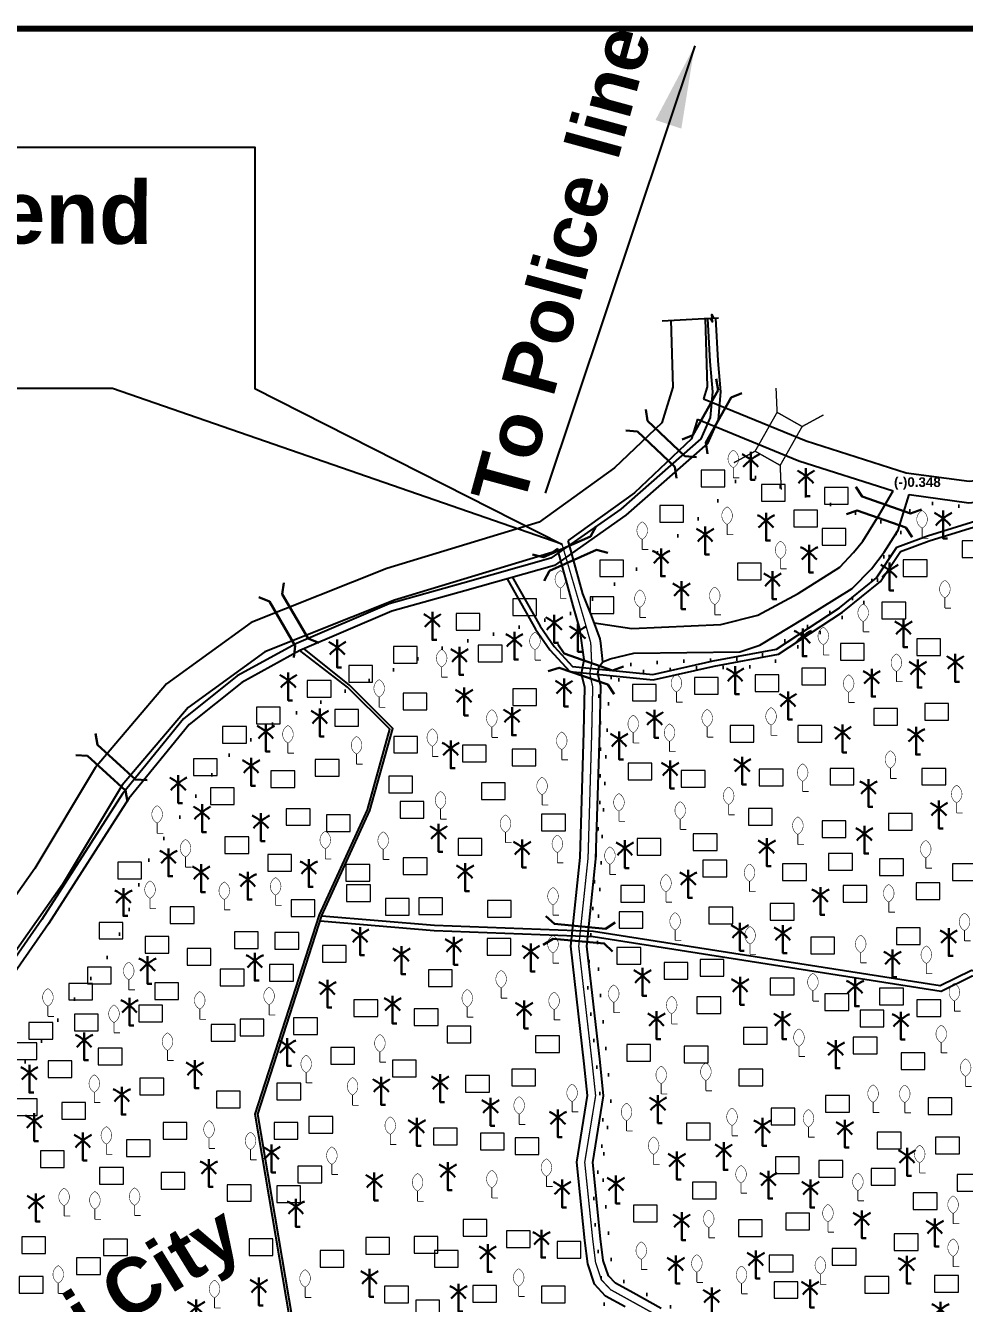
# Model space of a CAD drawing. Header units: millimetres. Extents: x 103 to 36356, y -175259 to -48.
# Drawn here: x 24330 to 25037, y -172633 to -171669 of the extents above; entities that cross this region are included whole.
import ezdxf

# ---------------------------------------------------------------- set-up
doc = ezdxf.new("R2010")
doc.units = ezdxf.units.MM
doc.header["$MEASUREMENT"] = 0
for name, pattern in [('CENTERX2', [4, 2.5, -0.5, 0.5, -0.5]), ('DOT2', [0.125, 0, -0.125]), ('PHANTOM2', [1.25, 0.625, -0.125, 0.125, -0.125, 0.125, -0.125])]:
    doc.linetypes.add(name, pattern=pattern)
for name, color, linetype in [('boundary', 7, 'Continuous'), ('Home Stead', 151, 'Continuous'), ('Khal', 4, 'Continuous'), ('TEXT', 5, 'Continuous'), ('Trees', 77, 'Continuous')]:
    doc.layers.add(name, color=color, linetype=linetype)
for name, color, linetype, lineweight in [('Bridge or Culvert', 7, 'Continuous', 25), ('Existing Str', 7, 'PHANTOM2', 35), ('HOUSE', 144, 'Continuous', 18), ('PUCCA ROAD', 1, 'Continuous', 30)]:
    doc.layers.add(name, color=color, linetype=linetype, lineweight=lineweight)
doc.styles.get("Standard").update_dxf_attribs({"font": 'arial.ttf'})
doc.styles.add('sum', font='arialbd.ttf')
doc.dimstyles.get("Standard").update_dxf_attribs({"dimtxt": 0.18, "dimasz": 0.18, "dimexe": 0.18, "dimexo": 0.0625, "dimgap": 0.09, "dimtad": 0, "dimtih": 1, "dimtoh": 1, "dimdec": 4, "dimzin": 0, "dimdsep": 46, "dimtxsty": 'Standard', "dimblk": 'DATUMBLANK', "dimcen": 0.09, "dimadec": 0, "dimazin": 0, "dimtfac": 1, "dimtdec": 4, "dimtofl": 0, "dimtmove": 0, "dimatfit": 3, "dimfxl": 1, "dimtolj": 1, "dimtzin": 0, "dimarcsym": 0})

# ---------------------------------------------------------------- blocks, each defined once
blk = doc.blocks.new('A$C7FEE66E4')
at = {"layer": 'Trees', "linetype": 'Continuous', "const_width": 0.000142}
blk.add_lwpolyline([(0, 0.00001, 0.606435), (0, 0.00493, 0.606435)], format="xyb", close=True, dxfattribs=at)
at = {"layer": 'Trees', "linetype": 'Continuous', "const_width": 0.000252}
for points in [[(0, 0.00001), (0, -0.00287)], [(0, -0.00287), (0.00172, -0.00287)]]:
    blk.add_lwpolyline(points, dxfattribs=at)
blk = doc.blocks.new('A$C01DB3217')
at = {"layer": 'Trees', "color": 1, "lineweight": 30}
blk.add_lwpolyline([(0, 0.0028), (0, -0.00714), (0.00154, -0.00714)], dxfattribs=at)
for centre, start, end in [((-0.01201, -0.01535), 41.2491, 62.6782), ((0.01201, -0.01535), 117.3218, 138.7509)]:
    blk.add_arc(centre, 0.01949, start, end, dxfattribs=at)
blk = doc.blocks.new('_DatumBlank')
at = {"color": 0, "linetype": 'ByBlock', "lineweight": -2}
for p, q in [((0, 0.577), (-1, 0)), ((0, -0.577), (0, 0.577)), ((-1, 0), (0, -0.577))]:
    blk.add_line(p, q, dxfattribs=at)
blk = doc.blocks.new('A$C3B865840')
at = {"layer": 'Bridge or Culvert', "color": 7, "linetype": 'Continuous', "lineweight": 30}
for points in [[(0, 43.6), (13.8, 33.1), (91.3, 33.3), (105, 44.2)], [(0.2, 0), (13.9, 10.6), (91.4, 10.9), (105.2, 0.2)]]:
    blk.add_lwpolyline(points, dxfattribs=at)
blk = doc.blocks.new('A$C583650EE')
at = {"layer": 'Existing Str', "linetype": 'Continuous', "const_width": 1.01}
for points in [[(-49.02, 19.18), (-33.51, 9.5), (0.16, 9.5), (15.67, 19.18)], [(-33.51, -12.21), (-33.51, 9.5)], [(0.16, -12.21), (0.16, 9.5)], [(-49.02, -21.89), (-33.51, -12.21), (0.16, -12.21), (15.67, -21.89)]]:
    blk.add_lwpolyline(points, dxfattribs=at)

msp = doc.modelspace()

# ---------------------------------------------------------------- linework, layer by layer
at = {"layer": 'boundary', "color": 0, "const_width": 4.59}
msp.add_lwpolyline([(22848.32, -171671.08), (27878.67, -171671.08), (27878.67, -175256.81), (22848.32, -175256.81), (22848.32, -171671.08)], dxfattribs=at)
at = {"layer": 'Home Stead', "color": 7, "linetype": 'DOT2', "lineweight": 50, "ltscale": 159.474072, "flags": 128}
for points in [[(24857.39, -173184.45), (24874.76, -173106.78), (24883.3, -173049.21), (24881.85, -173022.42), (24892.1, -172993.66), (24916.65, -172954.75), (24922.38, -172914.08), (24919.54, -172901.09), (24916.18, -172895.6), (24906.93, -172876.9), (24866.61, -172797.39), (24853.69, -172763.29), (24853.69, -172728.41), (24855.66, -172661.99), (24850.72, -172649.38), (24829.82, -172641.51), (24809.61, -172632.57), (24777.79, -172614.57), (24771.71, -172605.74), (24764.13, -172530.42), (24771.01, -172479.53), (24762.56, -172396.47), (24760.6, -172362.54), (24769.23, -172174.46), (24771.75, -172155.49), (24788.49, -172149.92), (24835.92, -172147.96), (24880.57, -172146.29), (24957.14, -172098.32), (24969.93, -172085.05), (24979.02, -172063.93), (24999.57, -172029.41), (25015.36, -172029.41), (25049.96, -172033.36), (25124.15, -172026.48), (25168.38, -172010.93), (25231.82, -171974.97), (25305.33, -171956.37), (25395.33, -171995.84), (25521.79, -172128.09), (25531.59, -172298.56), (25426.63, -172449.95), (25253.9, -172671.38), (25068.4, -173039.8), (25035.52, -173041.68), (24988.55, -173054.35), (24957.9, -173062.62), (24941.11, -173099.41), (24913.4, -173136.96), (24890.69, -173167.73), (24857.39, -173184.45)], [(24176.51, -174131.21), (24179.51, -173947.35), (24157.52, -173916.97), (24123.26, -173911.65), (24085.99, -173928.27), (24040.74, -173977.81), (24008.8, -174001.08), (23991.17, -174009.4), (23976.2, -174001.42), (23966.55, -173980.8), (23964.55, -173945.56), (23971.54, -173889.7), (24006.11, -173796.16), (24007.9, -173747.88), (23994.18, -173721.65), (23944.07, -173712.11), (23900.53, -173720.46), (23833.5, -173756.75), (23814.74, -173757.92), (23803.31, -173744.74), (23808.88, -173714.58), (23822.87, -173645.19), (23800.28, -173586.38), (23768.23, -173531.78), (23778.21, -173489.25), (23811.54, -173424.53), (23826.81, -173365.53), (23809.88, -173318.5), (23733.8, -173208.64), (23716.77, -173123.58), (23695.27, -173047.2), (23690.83, -172971.75), (23708.13, -172944.86), (23828.77, -172865.65), (23971.46, -172779.4), (24144.62, -172667.2), (24227.86, -172579.21), (24395.65, -172366.21), (24423.53, -172295.43), (24479.34, -172221.88), (24517.65, -172194.46), (24581.23, -172166.22), (24645.39, -172137.72), (24741.9, -172111.83), (24796.24, -172074.63), (24840.73, -172037.38), (24862.51, -172017.05), (24869.06, -172005.43), (24903.4, -172018.71), (24990.61, -172048.67), (24979.03, -172072.99), (24964.85, -172101.81), (24925.62, -172128.73), (24892.8, -172149.72), (24877.23, -172152.53), (24834.32, -172153.36), (24791.25, -172156.34), (24768.88, -172165.78), (24761.59, -172174.88), (24763.26, -172197.52), (24762.7, -172253.01), (24754.79, -172369.33), (24753.23, -172392.26), (24765.76, -172503.56), (24757.35, -172557.3), (24765.52, -172632.86), (24772.71, -172646.94), (24780.39, -172656.91), (24819.03, -172678), (24840.36, -172685.22), (24850.91, -172694.04), (24853.43, -172700), (24844.28, -172791.83), (24865.42, -172844.21), (24913.19, -172934.43), (24905.54, -172973.34), (24880.07, -173020.62), (24864.71, -173112.23), (24840.01, -173199.52), (24833.22, -173245.66), (24833.94, -173383.52), (24809.39, -173447.75), (24696.6, -173536.09), (24612.82, -173546.91), (24522.87, -173580.31), (24424.85, -173615.69), (24374.93, -173655.59), (24307.77, -173712.74), (24309.58, -173804.34), (24342.21, -173845.42), (24353.1, -173934.3), (24341.94, -173988.04), (24253.58, -174067.56), (24176.51, -174131.21)]]:
    msp.add_lwpolyline(points, dxfattribs=at)
at = {"layer": 'HOUSE'}
for points in [[(24838.85, -172016.79), (24856.79, -172016.79), (24856.79, -172004.24), (24838.85, -172004.24), (24838.85, -172016.79)], [(24884.3, -172027.67), (24902.23, -172027.67), (24902.23, -172015.12), (24884.3, -172015.12), (24884.3, -172027.67)], [(24931.92, -172029.83), (24949.85, -172029.83), (24949.85, -172017.28), (24931.92, -172017.28), (24931.92, -172029.83)], [(24807.68, -172043.44), (24825.61, -172043.44), (24825.61, -172030.88), (24807.68, -172030.88), (24807.68, -172043.44)], [(24908.76, -172047.02), (24926.69, -172047.02), (24926.69, -172034.47), (24908.76, -172034.47), (24908.76, -172047.02)], [(24930.12, -172060.7), (24948.05, -172060.7), (24948.05, -172048.15), (24930.12, -172048.15), (24930.12, -172060.7)], [(25035.66, -172070.13), (25053.59, -172070.13), (25053.59, -172057.58), (25035.66, -172057.58), (25035.66, -172070.13)], [(24762.51, -172084.51), (24780.44, -172084.51), (24780.44, -172071.96), (24762.51, -172071.96), (24762.51, -172084.51)], [(24866.27, -172086.98), (24884.2, -172086.98), (24884.2, -172074.42), (24866.27, -172074.42), (24866.27, -172086.98)], [(24991.34, -172084.48), (25009.27, -172084.48), (25009.27, -172071.93), (24991.34, -172071.93), (24991.34, -172084.48)], [(24696.84, -172113.91), (24714.78, -172113.91), (24714.78, -172101.36), (24696.84, -172101.36), (24696.84, -172113.91)], [(24755.26, -172112.2), (24773.19, -172112.2), (24773.19, -172099.65), (24755.26, -172099.65), (24755.26, -172112.2)], [(24975.21, -172116.22), (24993.14, -172116.22), (24993.14, -172103.66), (24975.21, -172103.66), (24975.21, -172116.22)], [(24654.21, -172124.99), (24672.14, -172124.99), (24672.14, -172112.43), (24654.21, -172112.43), (24654.21, -172124.99)], [(25001.52, -172143.88), (25019.46, -172143.88), (25019.46, -172131.33), (25001.52, -172131.33), (25001.52, -172143.88)], [(24606.88, -172149.7), (24624.81, -172149.7), (24624.81, -172137.15), (24606.88, -172137.15), (24606.88, -172149.7)], [(24670.83, -172148.85), (24688.77, -172148.85), (24688.77, -172136.3), (24670.83, -172136.3), (24670.83, -172148.85)], [(24943.87, -172147.54), (24961.8, -172147.54), (24961.8, -172134.99), (24943.87, -172134.99), (24943.87, -172147.54)], [(24573.19, -172164.19), (24591.12, -172164.19), (24591.12, -172151.64), (24573.19, -172151.64), (24573.19, -172164.19)], [(24833.89, -172173.05), (24851.82, -172173.05), (24851.82, -172160.5), (24833.89, -172160.5), (24833.89, -172173.05)], [(24879.53, -172171.17), (24897.46, -172171.17), (24897.46, -172158.62), (24879.53, -172158.62), (24879.53, -172171.17)], [(24914.72, -172166.22), (24932.65, -172166.22), (24932.65, -172153.67), (24914.72, -172153.67), (24914.72, -172166.22)], [(24541.93, -172175.45), (24559.86, -172175.45), (24559.86, -172162.9), (24541.93, -172162.9), (24541.93, -172175.45)], [(24696.84, -172181.66), (24714.78, -172181.66), (24714.78, -172169.11), (24696.84, -172169.11), (24696.84, -172181.66)], [(24787.15, -172178.31), (24805.08, -172178.31), (24805.08, -172165.76), (24787.15, -172165.76), (24787.15, -172178.31)], [(24614.13, -172185.07), (24632.06, -172185.07), (24632.06, -172172.51), (24614.13, -172172.51), (24614.13, -172185.07)], [(25007.57, -172192.79), (25025.5, -172192.79), (25025.5, -172180.23), (25007.57, -172180.23), (25007.57, -172192.79)], [(24503.61, -172195.51), (24521.54, -172195.51), (24521.54, -172182.96), (24503.61, -172182.96), (24503.61, -172195.51)], [(24562.61, -172197.34), (24580.54, -172197.34), (24580.54, -172184.78), (24562.61, -172184.78), (24562.61, -172197.34)], [(24969.08, -172196.63), (24987.01, -172196.63), (24987.01, -172184.08), (24969.08, -172184.08), (24969.08, -172196.63)], [(24478.06, -172210.1), (24495.99, -172210.1), (24495.99, -172197.55), (24478.06, -172197.55), (24478.06, -172210.1)], [(24860.75, -172209.27), (24878.68, -172209.27), (24878.68, -172196.72), (24860.75, -172196.72), (24860.75, -172209.27)], [(24911.89, -172209.27), (24929.82, -172209.27), (24929.82, -172196.72), (24911.89, -172196.72), (24911.89, -172209.27)], [(24607.15, -172217.53), (24625.08, -172217.53), (24625.08, -172204.98), (24607.15, -172204.98), (24607.15, -172217.53)], [(24658.9, -172224.27), (24676.83, -172224.27), (24676.83, -172211.72), (24658.9, -172211.72), (24658.9, -172224.27)], [(24696.44, -172227.12), (24714.37, -172227.12), (24714.37, -172214.57), (24696.44, -172214.57), (24696.44, -172227.12)], [(24456.16, -172234.42), (24474.09, -172234.42), (24474.09, -172221.87), (24456.16, -172221.87), (24456.16, -172234.42)], [(24548.01, -172235.03), (24565.94, -172235.03), (24565.94, -172222.47), (24548.01, -172222.47), (24548.01, -172235.03)], [(24783.77, -172237.85), (24801.7, -172237.85), (24801.7, -172225.3), (24783.77, -172225.3), (24783.77, -172237.85)], [(24936.09, -172241.69), (24954.02, -172241.69), (24954.02, -172229.14), (24936.09, -172229.14), (24936.09, -172241.69)], [(25005.37, -172241.69), (25023.3, -172241.69), (25023.3, -172229.14), (25005.37, -172229.14), (25005.37, -172241.69)], [(24514.56, -172243.54), (24532.49, -172243.54), (24532.49, -172230.98), (24514.56, -172230.98), (24514.56, -172243.54)], [(24603.37, -172247.49), (24621.3, -172247.49), (24621.3, -172234.93), (24603.37, -172234.93), (24603.37, -172247.49)], [(24823.91, -172243.34), (24841.84, -172243.34), (24841.84, -172230.79), (24823.91, -172230.79), (24823.91, -172243.34)], [(24882.75, -172242.24), (24900.68, -172242.24), (24900.68, -172229.69), (24882.75, -172229.69), (24882.75, -172242.24)], [(24468.94, -172256.3), (24486.87, -172256.3), (24486.87, -172243.75), (24468.94, -172243.75), (24468.94, -172256.3)], [(24673.32, -172252.65), (24691.25, -172252.65), (24691.25, -172240.1), (24673.32, -172240.1), (24673.32, -172252.65)], [(24611.88, -172266.64), (24629.81, -172266.64), (24629.81, -172254.08), (24611.88, -172254.08), (24611.88, -172266.64)], [(24526.12, -172272.11), (24544.05, -172272.11), (24544.05, -172259.55), (24526.12, -172259.55), (24526.12, -172272.11)], [(24556.39, -172276.73), (24574.32, -172276.73), (24574.32, -172264.18), (24556.39, -172264.18), (24556.39, -172276.73)], [(24718.59, -172276.25), (24736.52, -172276.25), (24736.52, -172263.7), (24718.59, -172263.7), (24718.59, -172276.25)], [(24874.5, -172271.92), (24892.43, -172271.92), (24892.43, -172259.37), (24874.5, -172259.37), (24874.5, -172271.92)], [(24980.08, -172275.76), (24998.01, -172275.76), (24998.01, -172263.21), (24980.08, -172263.21), (24980.08, -172275.76)], [(24930.04, -172281.26), (24947.97, -172281.26), (24947.97, -172268.71), (24930.04, -172268.71), (24930.04, -172281.26)], [(24479.89, -172293.38), (24497.82, -172293.38), (24497.82, -172280.83), (24479.89, -172280.83), (24479.89, -172293.38)], [(24655.68, -172294.6), (24673.61, -172294.6), (24673.61, -172282.05), (24655.68, -172282.05), (24655.68, -172294.6)], [(24790.67, -172294.58), (24808.6, -172294.58), (24808.6, -172282.03), (24790.67, -172282.03), (24790.67, -172294.58)], [(24832.96, -172291.2), (24850.9, -172291.2), (24850.9, -172278.64), (24832.96, -172278.64), (24832.96, -172291.2)], [(24512.12, -172306.76), (24530.06, -172306.76), (24530.06, -172294.2), (24512.12, -172294.2), (24512.12, -172306.76)], [(24614.32, -172309.19), (24632.25, -172309.19), (24632.25, -172296.63), (24614.32, -172296.63), (24614.32, -172309.19)], [(24935.02, -172305.85), (24952.95, -172305.85), (24952.95, -172293.3), (24935.02, -172293.3), (24935.02, -172305.85)], [(24398.98, -172312.38), (24416.91, -172312.38), (24416.91, -172299.83), (24398.98, -172299.83), (24398.98, -172312.38)], [(24571.06, -172314.17), (24588.99, -172314.17), (24588.99, -172301.62), (24571.06, -172301.62), (24571.06, -172314.17)], [(24840.3, -172310.92), (24858.23, -172310.92), (24858.23, -172298.37), (24840.3, -172298.37), (24840.3, -172310.92)], [(24900.34, -172313.68), (24918.27, -172313.68), (24918.27, -172301.13), (24900.34, -172301.13), (24900.34, -172313.68)], [(24973.48, -172309.84), (24991.41, -172309.84), (24991.41, -172297.28), (24973.48, -172297.28), (24973.48, -172309.84)], [(25028.47, -172313.68), (25046.4, -172313.68), (25046.4, -172301.13), (25028.47, -172301.13), (25028.47, -172313.68)], [(25000.97, -172327.97), (25018.91, -172327.97), (25018.91, -172315.42), (25000.97, -172315.42), (25000.97, -172327.97)], [(24571.61, -172329.64), (24589.54, -172329.64), (24589.54, -172317.09), (24571.61, -172317.09), (24571.61, -172329.64)], [(24778.26, -172330.08), (24796.19, -172330.08), (24796.19, -172317.53), (24778.26, -172317.53), (24778.26, -172330.08)], [(24945.98, -172330.17), (24963.92, -172330.17), (24963.92, -172317.62), (24945.98, -172317.62), (24945.98, -172330.17)], [(24438.67, -172346.24), (24456.6, -172346.24), (24456.6, -172333.69), (24438.67, -172333.69), (24438.67, -172346.24)], [(24529.72, -172340.85), (24547.66, -172340.85), (24547.66, -172328.3), (24529.72, -172328.3), (24529.72, -172340.85)], [(24600.89, -172339.9), (24618.82, -172339.9), (24618.82, -172327.35), (24600.89, -172327.35), (24600.89, -172339.9)], [(24626, -172339.47), (24643.93, -172339.47), (24643.93, -172326.92), (24626, -172326.92), (24626, -172339.47)], [(24677.79, -172341.4), (24695.72, -172341.4), (24695.72, -172328.85), (24677.79, -172328.85), (24677.79, -172341.4)], [(24844.81, -172346.43), (24862.74, -172346.43), (24862.74, -172333.87), (24844.81, -172333.87), (24844.81, -172346.43)], [(24891.05, -172343.61), (24908.98, -172343.61), (24908.98, -172331.06), (24891.05, -172331.06), (24891.05, -172343.61)], [(24777.13, -172349.81), (24795.07, -172349.81), (24795.07, -172337.26), (24777.13, -172337.26), (24777.13, -172349.81)], [(24384.94, -172357.85), (24402.88, -172357.85), (24402.88, -172345.3), (24384.94, -172345.3), (24384.94, -172357.85)], [(24487.08, -172365.11), (24505.01, -172365.11), (24505.01, -172352.55), (24487.08, -172352.55), (24487.08, -172365.11)], [(24517.57, -172365.59), (24535.5, -172365.59), (24535.5, -172353.04), (24517.57, -172353.04), (24517.57, -172365.59)], [(24986.13, -172362.04), (25004.06, -172362.04), (25004.06, -172349.49), (24986.13, -172349.49), (24986.13, -172362.04)], [(24419.69, -172368.56), (24437.62, -172368.56), (24437.62, -172356.01), (24419.69, -172356.01), (24419.69, -172368.56)], [(24553.39, -172375.26), (24571.32, -172375.26), (24571.32, -172362.71), (24553.39, -172362.71), (24553.39, -172375.26)], [(24677.6, -172370.06), (24695.53, -172370.06), (24695.53, -172357.51), (24677.6, -172357.51), (24677.6, -172370.06)], [(24921.5, -172368.97), (24939.44, -172368.97), (24939.44, -172356.42), (24921.5, -172356.42), (24921.5, -172368.97)], [(24451.26, -172377.68), (24469.19, -172377.68), (24469.19, -172365.13), (24451.26, -172365.13), (24451.26, -172377.68)], [(24775.44, -172376.86), (24793.37, -172376.86), (24793.37, -172364.31), (24775.44, -172364.31), (24775.44, -172376.86)], [(24838.07, -172385.85), (24856, -172385.85), (24856, -172373.29), (24838.07, -172373.29), (24838.07, -172385.85)], [(24376.12, -172391.78), (24394.05, -172391.78), (24394.05, -172379.23), (24376.12, -172379.23), (24376.12, -172391.78)], [(24476.32, -172393.23), (24494.25, -172393.23), (24494.25, -172380.68), (24476.32, -172380.68), (24476.32, -172393.23)], [(24513.49, -172389.65), (24531.43, -172389.65), (24531.43, -172377.1), (24513.49, -172377.1), (24513.49, -172389.65)], [(24633.26, -172393.65), (24651.19, -172393.65), (24651.19, -172381.09), (24633.26, -172381.09), (24633.26, -172393.65)], [(24810.97, -172388.13), (24828.9, -172388.13), (24828.9, -172375.58), (24810.97, -172375.58), (24810.97, -172388.13)], [(24362.08, -172403.87), (24380.02, -172403.87), (24380.02, -172391.32), (24362.08, -172391.32), (24362.08, -172403.87)], [(24426.95, -172403.39), (24444.88, -172403.39), (24444.88, -172390.84), (24426.95, -172390.84), (24426.95, -172403.39)], [(24891.05, -172399.97), (24908.98, -172399.97), (24908.98, -172387.41), (24891.05, -172387.41), (24891.05, -172399.97)], [(24835.78, -172414.05), (24853.72, -172414.05), (24853.72, -172401.5), (24835.78, -172401.5), (24835.78, -172414.05)], [(24932.22, -172411.8), (24950.15, -172411.8), (24950.15, -172399.25), (24932.22, -172399.25), (24932.22, -172411.8)], [(24973.48, -172407.47), (24991.41, -172407.47), (24991.41, -172394.92), (24973.48, -172394.92), (24973.48, -172407.47)], [(24414.85, -172420.32), (24432.78, -172420.32), (24432.78, -172407.77), (24414.85, -172407.77), (24414.85, -172420.32)], [(24577.11, -172416.38), (24595.04, -172416.38), (24595.04, -172403.83), (24577.11, -172403.83), (24577.11, -172416.38)], [(24622.61, -172423.15), (24640.54, -172423.15), (24640.54, -172410.6), (24622.61, -172410.6), (24622.61, -172423.15)], [(24958.72, -172424.2), (24976.66, -172424.2), (24976.66, -172411.65), (24958.72, -172411.65), (24958.72, -172424.2)], [(25001.58, -172416.31), (25019.52, -172416.31), (25019.52, -172403.76), (25001.58, -172403.76), (25001.58, -172416.31)], [(24332.07, -172433.38), (24350, -172433.38), (24350, -172420.83), (24332.07, -172420.83), (24332.07, -172433.38)], [(24366.44, -172427.09), (24384.37, -172427.09), (24384.37, -172414.54), (24366.44, -172414.54), (24366.44, -172427.09)], [(24491.32, -172430.96), (24509.26, -172430.96), (24509.26, -172418.41), (24491.32, -172418.41), (24491.32, -172430.96)], [(24531.61, -172429.93), (24549.54, -172429.93), (24549.54, -172417.37), (24531.61, -172417.37), (24531.61, -172429.93)], [(24469.54, -172434.83), (24487.47, -172434.83), (24487.47, -172422.28), (24469.54, -172422.28), (24469.54, -172434.83)], [(24647.3, -172436.21), (24665.23, -172436.21), (24665.23, -172423.66), (24647.3, -172423.66), (24647.3, -172436.21)], [(24714.1, -172443.47), (24732.03, -172443.47), (24732.03, -172430.92), (24714.1, -172430.92), (24714.1, -172443.47)], [(24870.75, -172437.16), (24888.68, -172437.16), (24888.68, -172424.61), (24870.75, -172424.61), (24870.75, -172437.16)], [(24319.97, -172448.86), (24337.9, -172448.86), (24337.9, -172436.31), (24319.97, -172436.31), (24319.97, -172448.86)], [(24384.35, -172452.73), (24402.28, -172452.73), (24402.28, -172440.18), (24384.35, -172440.18), (24384.35, -172452.73)], [(24559.68, -172452.18), (24577.62, -172452.18), (24577.62, -172439.62), (24559.68, -172439.62), (24559.68, -172452.18)], [(24782.77, -172450.12), (24800.7, -172450.12), (24800.7, -172437.57), (24782.77, -172437.57), (24782.77, -172450.12)], [(24826.2, -172451.25), (24844.13, -172451.25), (24844.13, -172438.7), (24826.2, -172438.7), (24826.2, -172451.25)], [(24953.65, -172444.49), (24971.58, -172444.49), (24971.58, -172431.94), (24953.65, -172431.94), (24953.65, -172444.49)], [(24346.59, -172462.4), (24364.53, -172462.4), (24364.53, -172449.85), (24346.59, -172449.85), (24346.59, -172462.4)], [(24606.15, -172461.85), (24624.08, -172461.85), (24624.08, -172449.3), (24606.15, -172449.3), (24606.15, -172461.85)], [(24989.74, -172456.32), (25007.67, -172456.32), (25007.67, -172443.77), (24989.74, -172443.77), (24989.74, -172456.32)], [(24696.19, -172468.62), (24714.12, -172468.62), (24714.12, -172456.07), (24696.19, -172456.07), (24696.19, -172468.62)], [(24867.37, -172468.72), (24885.3, -172468.72), (24885.3, -172456.17), (24867.37, -172456.17), (24867.37, -172468.72)], [(24415.81, -172475.46), (24433.74, -172475.46), (24433.74, -172462.91), (24415.81, -172462.91), (24415.81, -172475.46)], [(24519.06, -172479.25), (24536.99, -172479.25), (24536.99, -172466.69), (24519.06, -172466.69), (24519.06, -172479.25)], [(24661.33, -172473.46), (24679.27, -172473.46), (24679.27, -172460.91), (24661.33, -172460.91), (24661.33, -172473.46)], [(24320.46, -172490.94), (24338.39, -172490.94), (24338.39, -172478.39), (24320.46, -172478.39), (24320.46, -172490.94)], [(24473.42, -172485.14), (24491.35, -172485.14), (24491.35, -172472.59), (24473.42, -172472.59), (24473.42, -172485.14)], [(24932.78, -172488.45), (24950.71, -172488.45), (24950.71, -172475.89), (24932.78, -172475.89), (24932.78, -172488.45)], [(25010.04, -172490.14), (25027.97, -172490.14), (25027.97, -172477.58), (25010.04, -172477.58), (25010.04, -172490.14)], [(24356.76, -172493.84), (24374.69, -172493.84), (24374.69, -172481.29), (24356.76, -172481.29), (24356.76, -172493.84)], [(24891.61, -172498.03), (24909.55, -172498.03), (24909.55, -172485.47), (24891.61, -172485.47), (24891.61, -172498.03)], [(24433.24, -172508.84), (24451.17, -172508.84), (24451.17, -172496.29), (24433.24, -172496.29), (24433.24, -172508.84)], [(24516.98, -172508.84), (24534.91, -172508.84), (24534.91, -172496.29), (24516.98, -172496.29), (24516.98, -172508.84)], [(24543.23, -172504.42), (24561.16, -172504.42), (24561.16, -172491.87), (24543.23, -172491.87), (24543.23, -172504.42)], [(24827.89, -172509.3), (24845.82, -172509.3), (24845.82, -172496.75), (24827.89, -172496.75), (24827.89, -172509.3)], [(24637.13, -172513.13), (24655.06, -172513.13), (24655.06, -172500.57), (24637.13, -172500.57), (24637.13, -172513.13)], [(24672.47, -172517), (24690.4, -172517), (24690.4, -172504.44), (24672.47, -172504.44), (24672.47, -172517)], [(24698.61, -172520.38), (24716.54, -172520.38), (24716.54, -172507.83), (24698.61, -172507.83), (24698.61, -172520.38)], [(24971.7, -172516.06), (24989.63, -172516.06), (24989.63, -172503.51), (24971.7, -172503.51), (24971.7, -172516.06)], [(25015.68, -172520.01), (25033.61, -172520.01), (25033.61, -172507.45), (25015.68, -172507.45), (25015.68, -172520.01)], [(24340.79, -172530.12), (24358.72, -172530.12), (24358.72, -172517.57), (24340.79, -172517.57), (24340.79, -172530.12)], [(24405.65, -172521.9), (24423.58, -172521.9), (24423.58, -172509.35), (24405.65, -172509.35), (24405.65, -172521.9)], [(24895, -172534.66), (24912.93, -172534.66), (24912.93, -172522.11), (24895, -172522.11), (24895, -172534.66)], [(24927.71, -172537.48), (24945.64, -172537.48), (24945.64, -172524.92), (24927.71, -172524.92), (24927.71, -172537.48)], [(24385.32, -172542.7), (24403.25, -172542.7), (24403.25, -172530.15), (24385.32, -172530.15), (24385.32, -172542.7)], [(24431.79, -172546.57), (24449.72, -172546.57), (24449.72, -172534.02), (24431.79, -172534.02), (24431.79, -172546.57)], [(24534.89, -172541.73), (24552.82, -172541.73), (24552.82, -172529.18), (24534.89, -172529.18), (24534.89, -172541.73)], [(24967.18, -172543.68), (24985.11, -172543.68), (24985.11, -172531.12), (24967.18, -172531.12), (24967.18, -172543.68)], [(25032.04, -172548.18), (25049.97, -172548.18), (25049.97, -172535.63), (25032.04, -172535.63), (25032.04, -172548.18)], [(24481.64, -172555.76), (24499.58, -172555.76), (24499.58, -172543.21), (24481.64, -172543.21), (24481.64, -172555.76)], [(24518.92, -172556.73), (24536.85, -172556.73), (24536.85, -172544.18), (24518.92, -172544.18), (24518.92, -172556.73)], [(24832.4, -172553.82), (24850.33, -172553.82), (24850.33, -172541.27), (24832.4, -172541.27), (24832.4, -172553.82)], [(24998.85, -172561.83), (25016.79, -172561.83), (25016.79, -172549.28), (24998.85, -172549.28), (24998.85, -172561.83)], [(24787.85, -172571.29), (24805.78, -172571.29), (24805.78, -172558.74), (24787.85, -172558.74), (24787.85, -172571.29)], [(24902.79, -172577.17), (24920.72, -172577.17), (24920.72, -172564.62), (24902.79, -172564.62), (24902.79, -172577.17)], [(24659.4, -172581.96), (24677.33, -172581.96), (24677.33, -172569.4), (24659.4, -172569.4), (24659.4, -172581.96)], [(24867.08, -172582.17), (24885.01, -172582.17), (24885.01, -172569.62), (24867.08, -172569.62), (24867.08, -172582.17)], [(24326.74, -172595.15), (24344.67, -172595.15), (24344.67, -172582.6), (24326.74, -172582.6), (24326.74, -172595.15)], [(24388.35, -172596.73), (24406.28, -172596.73), (24406.28, -172584.18), (24388.35, -172584.18), (24388.35, -172596.73)], [(24498.01, -172596.57), (24515.94, -172596.57), (24515.94, -172584.02), (24498.01, -172584.02), (24498.01, -172596.57)], [(24586.09, -172595.5), (24604.02, -172595.5), (24604.02, -172582.95), (24586.09, -172582.95), (24586.09, -172595.5)], [(24622.44, -172594.88), (24640.37, -172594.88), (24640.37, -172582.33), (24622.44, -172582.33), (24622.44, -172594.88)], [(24692.04, -172590.57), (24709.98, -172590.57), (24709.98, -172578.02), (24692.04, -172578.02), (24692.04, -172590.57)], [(24984.57, -172592.88), (25002.5, -172592.88), (25002.5, -172580.32), (24984.57, -172580.32), (24984.57, -172592.88)], [(24551.59, -172605.35), (24569.53, -172605.35), (24569.53, -172592.8), (24551.59, -172592.8), (24551.59, -172605.35)], [(24637.84, -172605.35), (24655.77, -172605.35), (24655.77, -172592.8), (24637.84, -172592.8), (24637.84, -172605.35)], [(24730.24, -172598.58), (24748.17, -172598.58), (24748.17, -172586.03), (24730.24, -172586.03), (24730.24, -172598.58)], [(24937.79, -172603.94), (24955.72, -172603.94), (24955.72, -172591.39), (24937.79, -172591.39), (24937.79, -172603.94)], [(24368.02, -172610.89), (24385.96, -172610.89), (24385.96, -172598.34), (24368.02, -172598.34), (24368.02, -172610.89)], [(24890.29, -172608.94), (24908.23, -172608.94), (24908.23, -172596.38), (24890.29, -172596.38), (24890.29, -172608.94)], [(24324.8, -172625.14), (24342.73, -172625.14), (24342.73, -172612.59), (24324.8, -172612.59), (24324.8, -172625.14)], [(24962.43, -172624.99), (24980.36, -172624.99), (24980.36, -172612.44), (24962.43, -172612.44), (24962.43, -172624.99)], [(25014.95, -172624.29), (25032.88, -172624.29), (25032.88, -172611.74), (25014.95, -172611.74), (25014.95, -172624.29)], [(24600.26, -172632.44), (24618.19, -172632.44), (24618.19, -172619.88), (24600.26, -172619.88), (24600.26, -172632.44)], [(24666.79, -172631.82), (24684.72, -172631.82), (24684.72, -172619.27), (24666.79, -172619.27), (24666.79, -172631.82)], [(24718.53, -172632.44), (24736.46, -172632.44), (24736.46, -172619.88), (24718.53, -172619.88), (24718.53, -172632.44)], [(24893.86, -172628.92), (24911.8, -172628.92), (24911.8, -172616.37), (24893.86, -172616.37), (24893.86, -172628.92)], [(24623.67, -172642.9), (24641.6, -172642.9), (24641.6, -172630.35), (24623.67, -172630.35), (24623.67, -172642.9)]]:
    msp.add_lwpolyline(points, dxfattribs=at)
at = {"layer": 'Khal', "lineweight": 25, "ltscale": 0.1}
for points in [[(24816.08, -171891.1), (24817.56, -171941.55), (24809.32, -171968.43), (24773.53, -172002.4), (24716.89, -172043.33), (24601.99, -172078.29), (24499.66, -172118.98), (24435.7, -172165.26), (24382.06, -172228.64), (24336.46, -172304.72), (24254.58, -172420.75), (24171.03, -172513.07), (24013.43, -172642.33), (23807.6, -172780.24), (23588.06, -172908.24), (23394.3, -172987.8), (23089.01, -173073.96), (23046.83, -173090.59)], [(24809.44, -171891.43), (24845.82, -171889.61), (24847.38, -171892.32), (24847.09, -171886.88), (24848.27, -171889.51), (24852.02, -171889.35)], [(24842.01, -171889.8), (24843.52, -171941.33), (24840.75, -171950.37)], [(24840.75, -171950.37), (24918.13, -171982.07), (24993.48, -172006.14), (25040.98, -172012.59), (25123.77, -172003.36), (25169.81, -171988.39), (25235.54, -171930.69), (25278.08, -171902.61)], [(24995.88, -172022.61), (25040.79, -172028.71), (25127.16, -172019.08), (25177.89, -172002.59), (25245.27, -171943.44), (25286.16, -171916.45)], [(24836.05, -171965.73), (24831.52, -171980.48), (24788.56, -172021.26), (24738.74, -172057.26)], [(24836.05, -171965.73), (24912.65, -171997.12), (24983.65, -172019.79)], [(24758.2, -172119.28), (24786.64, -172123.58), (24853.77, -172120.65), (24881.57, -172113.53), (24912.13, -172097.13), (24943.44, -172077.47), (24953.7, -172066.31), (24960.93, -172057.68), (24973.17, -172037.9), (24983.65, -172019.79)], [(24764.8, -172148.84), (24770.38, -172146.46), (24788.14, -172142.17), (24868.13, -172141.24), (24883.27, -172136.15), (24916.93, -172115.86), (24952.81, -172093.45), (24967.25, -172078.62), (24976.97, -172066.08), (24987.42, -172049.57), (24995.88, -172022.61)], [(24730.58, -172063.16), (24726.24, -172066.3), (24607.75, -172102.35), (24510.05, -172141.2), (24452.07, -172183.14), (24402.37, -172241.88), (24357.45, -172316.82), (24273.87, -172435.25), (24187.61, -172530.57), (24027.17, -172662.17), (23819.36, -172801.4), (23597.21, -172930.93), (23399.94, -173011.93), (23094.45, -173098.14), (23055.03, -173113.69)]]:
    msp.add_lwpolyline(points, dxfattribs=at)
at = {"layer": 'Khal', "color": 3, "lineweight": 25, "ltscale": 0.1}
for points in [[(24781.75, -172635.4), (24766.91, -172627.19), (24758.44, -172618.13), (24753.39, -172602.98), (24751.22, -172585.33), (24745.08, -172526.15), (24753.3, -172475.88), (24750.75, -172452.06), (24740.57, -172363.39), (24747.64, -172296.47), (24750.42, -172201.58), (24751.13, -172168.26), (24748.82, -172157.71), (24750.72, -172147.14), (24747.37, -172123.87), (24742.42, -172106.54), (24730.58, -172063.16)], [(24764.8, -172148.84), (24763.29, -172134.58), (24762.71, -172131.44), (24760.16, -172124.61), (24756.24, -172113.94), (24756.24, -172113.94), (24749.71, -172097.44), (24738.74, -172057.26)], [(24808.88, -172636.71), (24787.56, -172624.91), (24774.39, -172617.61), (24769, -172611.85), (24765.15, -172600.32), (24763.14, -172583.98), (24757.18, -172526.51), (24765.4, -172476.22), (24762.68, -172450.74), (24752.64, -172363.34), (24759.62, -172297.28), (24762.41, -172201.89), (24763.16, -172167.09), (24761.05, -172157.48), (24761.99, -172152.31), (24764.8, -172148.84)]]:
    msp.add_lwpolyline(points, dxfattribs=at)
at = {"layer": 'Khal', "color": 7, "linetype": 'CENTERX2', "lineweight": 30, "ltscale": 5}
msp.add_lwpolyline([(24806.38, -172642.19, 1.01, 1.01, 0), (24784.66, -172630.16, 1.01, 1.01, 0), (24770.65, -172622.4, 1.01, 1.01, 0), (24763.72, -172614.99, 1.01, 1.01, 0), (24759.27, -172601.65, 1.01, 1.01, 0), (24757.18, -172584.65, 1.01, 1.01, 0), (24751.13, -172526.33, 1.01, 1.01, 0), (24759.35, -172476.05, 1.01, 1.01, 0), (24756.72, -172451.4, 1.01, 1.01, 0), (24746.61, -172363.36, 1.01, 1.01, 0), (24753.63, -172296.87, 1.01, 1.01, 0), (24756.42, -172201.73, 1.01, 1.01, 0), (24757.14, -172167.67, 1.01, 1.01, 0), (24754.94, -172157.6, 1.01, 1.01, 0), (24756.36, -172149.72, 1.01, 1.01, 0), (24755.67, -172134.45, 1.01, 1.01, 0), (24750.77, -172117.12, 1.01, 1.01, 0), (24733.99, -172059.94, 0, 0, 0)], format="xyseb", dxfattribs=at)
at = {"layer": 'PUCCA ROAD', "lineweight": 25}
for points in [[(24849.72, -171889.45), (24851.54, -171921.8), (24853.39, -171945.14), (24851.71, -171966.04), (24843.64, -171984.07), (24782.13, -172038.24), (24728.28, -172076), (24660.84, -172095.21), (24605.74, -172110.61), (24536.43, -172140.34), (24492.54, -172164.41), (24452.87, -172196.12), (24407.44, -172251.85), (24346.87, -172346.46), (24289.46, -172428.75), (24240.77, -172483.81), (24203.14, -172536.98), (24117.13, -172622.63), (24029.42, -172690.71), (23933.36, -172757.9), (23833.93, -172820.89), (23666.8, -172922.25), (23614.71, -172951.53)], [(24843.72, -171889.72), (24845.55, -171922.2), (24847.37, -171945.14), (24845.81, -171964.53), (24838.7, -171980.43), (24778.41, -172033.52), (24725.66, -172070.51), (24659.21, -172089.44), (24603.74, -172104.94), (24533.79, -172134.94), (24489.2, -172159.4), (24448.62, -172191.83), (24402.57, -172248.33), (24341.88, -172343.12), (24284.73, -172425.03)], [(24692.82, -172086.59), (24714.09, -172124.07), (24724.87, -172139.64), (24740, -172156.04), (24802.64, -172162.36), (24848.78, -172151.95), (24897.16, -172143.02), (24945.57, -172111.26), (24974.2, -172088.13), (24989.18, -172065.58), (25010.75, -172057.52), (25054.87, -172043.93), (25124.72, -172034.71)], [(24696.3, -172084.62), (24717.48, -172121.94), (24728, -172137.13), (24741.92, -172152.21), (24802.39, -172158.32), (24847.98, -172148.03), (24895.64, -172139.24), (24943.21, -172108.02), (24971.21, -172085.4), (24986.56, -172062.28), (25009.46, -172053.73), (25054.02, -172040.01), (25124.19, -172030.74)], [(24533.99, -172675.51), (24502.68, -172489.93), (24551.11, -172339.52), (24587.28, -172260.33), (24604.16, -172199.61), (24572.34, -172167.81), (24536.43, -172140.34)], [(24536.02, -172675.55), (24504.73, -172490.07), (24552.98, -172340.24), (24589.17, -172261.02), (24606.4, -172199.02), (24573.66, -172166.3), (24539.66, -172138.95)], [(25434.18, -172461.87), (25267.56, -172431.83), (25131.25, -172406.54), (25043.16, -172385.82), (25019.81, -172397.43), (24757.46, -172356.29), (24637.6, -172351.68), (24551.63, -172344.43)], [(25437.41, -172458.39), (25268.28, -172427.9), (25132.08, -172402.63), (25042.67, -172381.59), (25019.17, -172393.28), (24757.85, -172352.3), (24637.85, -172347.69), (24552.89, -172340.52)]]:
    msp.add_lwpolyline(points, dxfattribs=at)
at = {"layer": 'TEXT', "color": 7}
msp.add_lwpolyline([(24395.07, -171942.65), (23869.81, -171942.65), (23869.81, -171760.43), (24502.33, -171760.43), (24502.33, -171942.65), (24733.99, -172059.94)], close=True, dxfattribs=at)

# ---------------------------------------------------------------- block references
at = {"layer": 'Khal', "lineweight": 25, "ltscale": 0.1, "zscale": 0.5}
for p, xscale, yscale, rotation in [((24843.69, -171991.89), 0.5000000000213705, 0.5000000000218279, 60.5144335137791), ((24835.38, -171994.56), 0.5000000000149658, 0.5000000000082837, 136.3159812967004), ((24948.3, -172037.4), 0.5000000000165719, 0.5000000000327418, 340.7033181146503), ((24720.43, -172087.68), 0.5000000000232504, 0.5000000000410055, 23.63196057246939), ((24505.28, -172099.99), 0.5000000000055649, 0.5000000000114877, 300.0582392327867), ((24723.55, -172155.91), 0.5000000000165719, 0.5000000000327418, 340.7033181146503), ((24367.46, -172219.02), 0.499999999991969, 0.5000000000102389, 317.5435562363823), ((24719.8, -172362.35), 0.5000000000200092, 0.5000000000327418, 354.5792262978436)]:
    msp.add_blockref('A$C3B865840', p, dxfattribs=dict(at, xscale=xscale, yscale=yscale, rotation=rotation))
at = {"layer": 'Khal', "lineweight": 25, "ltscale": 0.1, "rotation": 60.52232111825855}
msp.add_blockref('A$C583650EE', (24904.37, -171965.38), dxfattribs=at)
at = {"layer": 'Trees', "linetype": 'DOT2', "ltscale": 0.2, "xscale": 2684.416169053271, "yscale": 2684.416169053275, "zscale": 2684.41616905327}
for p in [(24863.17, -172002.34), (24858.48, -172045.12), (25005.5, -172047.91), (24794.47, -172056.38), (24898.84, -172070.97), (24732.76, -172093.2), (24849.17, -172105.61), (25022.69, -172100.51), (24792.77, -172107.68), (24961.09, -172118.41), (24931.01, -172135.94), (24713.62, -172139.73), (24643.25, -172152.66), (24986.13, -172156.05), (24820.29, -172171.5), (24950.13, -172171.79), (24596.17, -172175.41), (24681.11, -172198.07), (24787.71, -172202.27), (24843.47, -172197.88), (24891.62, -172196.53), (24527.36, -172210.05), (24636.23, -172212.47), (24815.1, -172208.81), (24579.1, -172218.32), (24733.8, -172214.93), (24981.61, -172229.05), (24915.45, -172238.94), (24718.98, -172249.08), (24642.41, -172259.78), (24776.95, -172261.41), (24859.65, -172256.48), (25031.58, -172255.12), (24428.73, -172270.48), (24823.14, -172267.49), (24691.4, -172277.47), (24911.85, -172278.97), (24555.54, -172289.81), (24599.18, -172290.23), (24450.14, -172295.99), (24730.51, -172292.69), (25008.26, -172296.71), (24770.14, -172301.59), (24875.4, -172314.49), (24423.38, -172327.25), (24479.37, -172328.08), (24518.07, -172324.79), (24812.39, -172322.35), (24727.22, -172332.19), (24980.36, -172329.99), (24819.29, -172351.18), (25037.51, -172351.57), (24875.78, -172361.72), (24727.22, -172368.4), (24959.21, -172368.21), (25008.71, -172376.31), (24407.33, -172388.56), (24688.11, -172394.73), (24773, -172405.73), (24923.21, -172397), (25029.86, -172404.64), (24346.39, -172408.55), (24460.85, -172410.77), (24513.13, -172407.48), (24662.58, -172409.13), (24728.04, -172411.18), (24816.69, -172414.32), (24396.21, -172420.9), (24436.56, -172441.88), (24596.71, -172443.11), (24912.68, -172438.88), (25019.96, -172436.12), (24541.13, -172458.75), (25038.33, -172461.5), (24381.39, -172473.56), (24808.81, -172467.06), (24842.49, -172464.65), (24576.12, -172475.62), (24741.63, -172480.55), (24968.55, -172481.11), (24992.43, -172481.28), (24701.69, -172490.02), (24782.67, -172494.98), (24862.19, -172498.64), (24919.84, -172499.72), (24467.85, -172508.12), (24604.53, -172505.24), (24390.45, -172512.64), (24499.14, -172516.76), (24803.09, -172520.38), (24560.48, -172527.87), (25003.68, -172526.71), (24722.28, -172536.92), (24625.12, -172548.03), (24681.11, -172545.56), (24868.99, -172541.95), (24957.09, -172547.67), (24358.57, -172559.11), (24411.76, -172558.82), (24381.8, -172561.6), (25028.88, -172564.93), (24844.64, -172575.59), (24934.53, -172571.29), (25028.88, -172597.31), (24793.79, -172599.56), (24354.19, -172617.52), (24835.69, -172609.22), (24869.35, -172617.81), (24928.8, -172610.66), (24540.28, -172620.54), (24701.33, -172619.85), (24472.01, -172628.49)]:
    msp.add_blockref('A$C7FEE66E4', p, dxfattribs=at)
at = {"layer": 'Trees', "ltscale": 0.1, "xscale": 2116.853959373475, "yscale": 2116.853959373471, "zscale": 2116.853959373464}
for p in [(24876.3, -171996.36), (24917.97, -172008.61), (24887.85, -172042.2), (25021.38, -172040.61), (24841.98, -172052.7), (24808.72, -172069.14), (24920.42, -172066.34), (24980.95, -172079.84), (24892.76, -172086.29), (24824.12, -172093.81), (24636.26, -172117.07), (24728.17, -172119.35), (24746.03, -172126), (24991.52, -172122.61), (24564.58, -172137.96), (24698.06, -172131.95), (24915.57, -172129.47), (24656.74, -172143.5), (25002.24, -172153.06), (25030.56, -172148.77), (24527.65, -172162.78), (24735.53, -172167.29), (24864.57, -172158.06), (24967.49, -172159.92), (24660.24, -172174.03), (24904.41, -172177.07), (24551.4, -172189.9), (24696.31, -172188.99), (24803.86, -172190.94), (24510.69, -172201.31), (24945.6, -172201.94), (25000.96, -172203.65), (24650.09, -172213.93), (24777.07, -172207.26), (24499.58, -172227.2), (24815.6, -172229.15), (24869.96, -172226.28), (24444.68, -172240.26), (24965.13, -172243.1), (24462.57, -172262.14), (25018.23, -172259.39), (24506.98, -172268.92), (24640.99, -172276.91), (24961.97, -172278.3), (24704.02, -172288.81), (24781.41, -172289.23), (24888.37, -172287.76), (24437.27, -172295.43), (24461.95, -172307.45), (24543.07, -172303.45), (24660.95, -172306.66), (24829.21, -172311.74), (24497.11, -172313), (24403.34, -172325.33), (24928.95, -172324.62), (24581.78, -172354.91), (24868.13, -172351.67), (24900.56, -172353.41), (25025.55, -172355.53), (24613, -172369.29), (24652.48, -172362.13), (24710.57, -172367.3), (24421.53, -172376.63), (24502.34, -172374.16), (24983.18, -172371.62), (24794.64, -172385.59), (24557.24, -172394.5), (24868.36, -172392.37), (24954.97, -172393.46), (24407.95, -172408.07), (24606.31, -172406.6), (24705.51, -172410.22), (24805.23, -172418.19), (24900.14, -172418.19), (24989.54, -172418.62), (24373.72, -172434.27), (24526.84, -172438.52), (24940.39, -172440.21), (24457.12, -172455.23), (24332.38, -172458.62), (24642.21, -172465.82), (24402.09, -172475.19), (24597.77, -172467.86), (24680.16, -172483.69), (24806.36, -172481.63), (24336.04, -172495.15), (24730.94, -172492.33), (24624.51, -172498.76), (24885.25, -172498.82), (24947.29, -172500.16), (24372.73, -172509.82), (24515.01, -172518.78), (24820.52, -172524.09), (24855.92, -172517.01), (24994.16, -172521.39), (24467.72, -172529.78), (24647.92, -172532.23), (24592.47, -172539.97), (24774.66, -172542.28), (24889.64, -172538.57), (24734.06, -172545.18), (24921.33, -172545.31), (24337.27, -172555.86), (24533.36, -172559.93), (24824.23, -172569.91), (24960.1, -172568.56), (25015.06, -172574.63), (24718.53, -172583.07), (24677.96, -172593.93), (24880.2, -172598.89), (24819.84, -172602.59), (24994.03, -172602.71), (24505.43, -172619.19), (24588.91, -172612.63), (24921.09, -172620.72), (24656, -172623.84), (24846.86, -172626.73), (24458.17, -172635.81), (25019.35, -172637.45)]:
    msp.add_blockref('A$C01DB3217', p, dxfattribs=at)

# ---------------------------------------------------------------- texts
at = {"layer": 'TEXT', "color": 7, "lineweight": 25, "style": 'sum'}
msp.add_text('(-)0.348', height=7.204, rotation=359.79331, dxfattribs=at).set_placement((24984.32, -172016.71))
at = {"layer": 'TEXT', "color": 7, "attachment_point": 1, "style": 'sum'}
for s, insert, char_height, width, rotation in [('To Police line', (24664.94, -172022.37), 41.0726, 795.0644, 74.74074), ('Gobvita khal end\\PCh.4+053km', (23892.08, -171784.25), 47.3857, 917.2711, 359.79331), ('Gopalganj City', (24129.35, -172767.74), 41.0726, 795.0644, 31.54064)]:
    msp.add_mtext(s, dxfattribs=dict(at, insert=insert, char_height=char_height, width=width, rotation=rotation))

# ---------------------------------------------------------------- leaders
at = {"layer": 'TEXT', "color": 0, "lineweight": 25}
msp.add_leader([(24834.05, -171684.02), (24721.2, -172021.62)], dimstyle='Standard', override={"dimscale": 0.5, "dimasz": 125, "dimgap": 0.09, "dimtad": 0}, dxfattribs=at)

doc.saveas('drawing.dxf')
